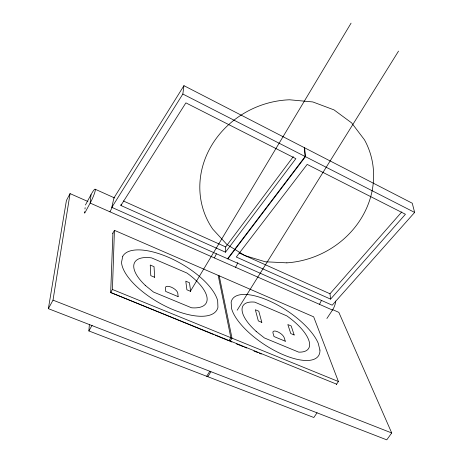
<?xml version="1.0" encoding="UTF-8"?>
<svg xmlns="http://www.w3.org/2000/svg" width="463" height="463" viewBox="0 0 463 463"><rect width="100%" height="100%" fill="white"/><g stroke="black" fill="none" stroke-linecap="round" stroke-linejoin="round"><path stroke-width="0.69" d="M110.64 292.604L112.422 289.462L114.436 230.331L313.665 316.831L338.412 381.518L336.26 384.666M213.767 334.627L110.686 292.512L112.92 233.051M121.156 204.2L120.889 205.485L225.487 252.196L225.689 246.935L293.31 156.65M317.057 412.782L313.833 417.499L88.873 330.947L89.376 324.517M335.733 301.066A9.561 4.132 -66.7 0 1 332.469 310.071L90.163 203.078A10.695 1.505 -64.9 0 0 95.326 190.09A10.695 1.505 -64.9 0 0 91.02 194.657L90.163 203.078L84.793 213.009M84.538 212.968L84.688 211.643M84.989 208.987L85.14 207.661M111.826 207.36L182.839 94.041L183.944 85.678L412.261 203.234L414.634 212.436L332.214 305.192L111.826 207.36L113.886 198.042L183.944 85.678M332.231 309.44L338.835 312.357L391.721 432.969L386.761 439.85L48.366 308.665L53.019 300.14L70.069 193.609L87.895 201.492M48.366 308.665L66.423 200.485L70.069 193.609M85.441 205.005L91.02 194.657M112.688 233.474L114.436 230.331M88.873 330.947L92.085 325.286M190.681 290.799L351.076 23.15M237.189 310.21L398.533 51.115M206.666 376.269L209.733 371.372M228.93 340.762L230.846 337.701L218.183 275.375M207.818 376.708L210.885 371.818M230.088 341.231L232.004 338.175L219.207 275.821M120.889 205.485L185.889 102.861L295.857 158.659L225.487 252.196M326.89 318.503L332.469 310.071M227.576 258.742L305.129 156.5L304.301 147.645M227.877 258.875L305.447 156.662L304.608 147.807M330.576 299.127L405.432 214.259L307.166 164.4L236.298 257.023L330.576 299.127L329.986 293.774L401.82 211.886M53.019 300.14L391.721 432.969M110.686 292.512L336.607 384.163M112.422 289.462L338.412 381.518M215.11 335.171L228.496 340.641M229.833 341.19L231.841 342.007M236.529 343.922L243.22 346.66M244.562 347.204L246.565 348.026M253.932 351.035L257.949 352.673M259.286 353.223L261.294 354.039M145.179 285.312L153.496 292.049L191.52 307.779A41.12 17.033 29.7 0 0 186.884 273.02L151.604 257.885A41.12 17.033 29.7 0 0 145.324 285.37M256.103 331.375L264.385 337.932L298.693 352.129A39.123 15.429 33.3 0 0 286.811 315.882L254.737 302.125A39.123 15.429 33.3 0 0 256.236 331.427M123.268 200.936L225.689 246.935M239.047 252.931L329.986 293.774M95.268 189.274L114.783 198.031M182.839 94.041L414.634 212.436M216.395 253.799A10.111 2.934 -65.8 0 1 214.323 257.897M237.803 262.585A10.012 3.16 -65.9 0 1 235.499 267.249M321.397 300.412A9.619 4.011 -66.6 0 1 319.389 304.295M112.37 206.863A10.603 1.748 -65 0 1 109.945 211.811M122.759 256.247L121.514 262.33A54.2 22.467 29.7 0 0 168.121 307.467A54.2 22.467 29.7 0 0 217.934 307.31L217.668 300.742A54.2 22.467 29.7 0 0 171.785 258.794A54.2 22.467 29.7 0 0 122.759 256.247M286.869 262.845L265.23 261.763L244.811 255.564L226.916 244.505L212.789 229.162A88.213 80.249 -24.4 0 1 211.522 145.585A88.213 80.249 -24.4 0 1 289.572 99.782L312.826 101.947L334.008 109.887L351.608 122.869L364.468 139.809A88.213 80.249 -24.4 0 1 286.869 262.845M178.139 296.615L165.65 291.418L165.366 287.969A6.962 2.934 29.9 0 1 171.241 287.153A6.962 2.934 29.9 0 1 177.769 293.148L178.139 296.615M285.295 341.237L274.009 336.532L272.967 332.932A6.621 2.651 33.6 0 1 277.511 331.722A6.621 2.651 33.6 0 1 284.178 337.62L285.295 341.237M190.646 291.372L186.896 289.792L185.79 281.174L189.471 282.743L190.646 291.372M294.155 334.975L290.758 333.539L287.841 324.546L291.186 325.969L294.155 334.975M154.671 277.291L150.782 275.659L150.238 265.039L154.034 266.653L154.671 277.291M261.826 322.375L258.313 320.9L255.344 309.759L258.788 311.223L261.826 322.375M319.933 350.063L318.197 343.181A51.555 20.349 33.3 0 0 271.272 301.824A51.555 20.349 33.3 0 0 231.141 302.217L231.61 308.699A51.555 20.349 33.3 0 0 279.808 353.205A51.555 20.349 33.3 0 0 319.933 350.063"/></g></svg>
